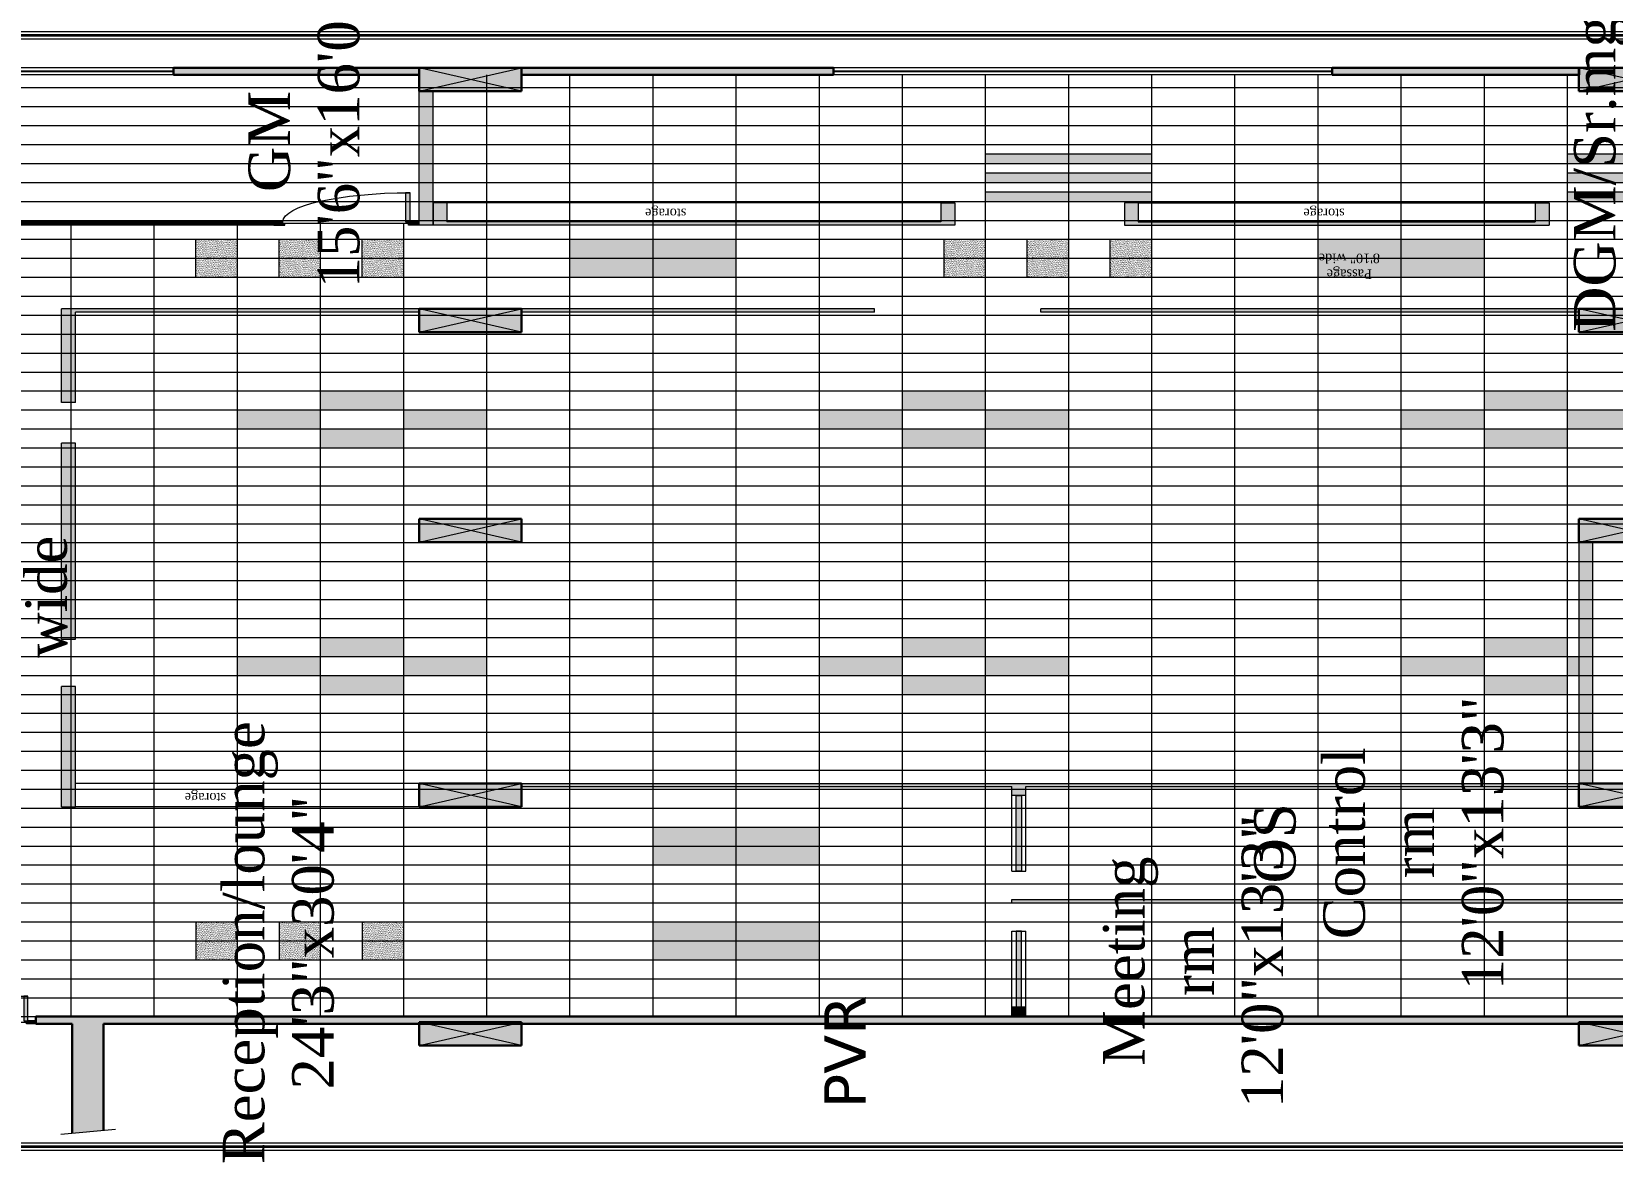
# Model space of a CAD drawing. Header units: inches. Extents: x 327481 to 195042051, y -335014 to 44773228.
# Drawn here: x 194236963 to 194508006, y 44579432 to 44773228 of the extents above; entities that cross this region are included whole.
import ezdxf

# ---------------------------------------------------------------- set-up
doc = ezdxf.new("R2010")
doc.units = ezdxf.units.IN
doc.header["$MEASUREMENT"] = 0
doc.layers.add('center', color=146, linetype='Continuous')
for name, color, linetype, lineweight in [('column 1', 146, 'Continuous', 30), ('DOOR', 47, 'Continuous', 9), ('floor patern', 44, 'Continuous', 0), ('FUR', 34, 'Continuous', 13), ('furniture', 251, 'Continuous', 13), ('GLASS', 140, 'Continuous', 5), ('TEXT', 7, 'Continuous', 0), ('WALL', 12, 'Continuous', 30)]:
    doc.layers.add(name, color=color, linetype=linetype, lineweight=lineweight)
doc.styles.get("Standard").update_dxf_attribs({"font": 'times.ttf', "height": 12})

# ---------------------------------------------------------------- blocks, each defined once
blk = doc.blocks.new('RTU')
at = {"layer": 'DOOR'}
for points in [[(2799511, -182811), (2799511, -182874), (2799551, -182874), (2799551, -182886), (2799611, -182886), (2799611, -182811)], [(2798637, -183716, 0.009156), (2798637, -183748), (2799511, -183748), (2799511, -183716)], [(2799611, -183811), (2799611, -183736), (2799551, -183736), (2799551, -183748), (2799511, -183748), (2799511, -183811)]]:
    blk.add_hatch(color=256, dxfattribs=at).paths.add_polyline_path(points)
at = {"layer": 'DOOR', "ltscale": 300}
for p, q in [((2799511, -182811), (2799511, -182874)), ((2799611, -182811), (2799511, -182811)), ((2799551, -182874), (2799511, -182874)), ((2799551, -182874), (2799551, -182886)), ((2799611, -182886), (2799551, -182886)), ((2799551, -182886), (2799551, -183736)), ((2799611, -182811), (2799611, -182886)), ((2798637, -183748), (2798637, -183716)), ((2798637, -183716), (2799511, -183716)), ((2799511, -183748), (2798637, -183748)), ((2799511, -183716), (2799511, -183748)), ((2799511, -183811), (2799511, -183748)), ((2799551, -183748), (2799511, -183748)), ((2799611, -183736), (2799551, -183736)), ((2799551, -183748), (2799551, -183736)), ((2799611, -183811), (2799611, -183736)), ((2799611, -183811), (2799511, -183811))]:
    blk.add_line(p, q, dxfattribs=at)
blk.add_arc((2799511, -183748), 874, 90, 180, dxfattribs=at)
blk = doc.blocks.new('COLUMN1')
at = {"layer": 'column 1'}
h = blk.add_hatch(color=256, dxfattribs=at)
h.paths.add_polyline_path([(1, 1), (0, 1), (0.5, 0.5)])
h.paths.add_polyline_path([(1, 1), (0.5, 0.5), (1, 0)])
h.paths.add_polyline_path([(0.5, 0.5), (0, 0), (1, 0)])
h.paths.add_polyline_path([(0.5, 0.5), (0, 1), (0, 0)])
at = {"layer": 'column 1', "lineweight": 0, "ltscale": 0.3}
for p, q in [((0, 1), (1, 0)), ((0, 0), (1, 1))]:
    blk.add_line(p, q, dxfattribs=at)
at = {"layer": 'column 1', "ltscale": 0.3}
for p, q in [((1, 1), (0, 1)), ((0, 1), (0, 0)), ((1, 0), (1, 1)), ((0, 0), (1, 0))]:
    blk.add_line(p, q, dxfattribs=at)
blk = doc.blocks.new('A$C529C24E1')
at = {"layer": 'floor patern'}
h = blk.add_hatch(dxfattribs=at)
h.set_pattern_fill('AR-SAND', color=256, angle=-90, style=0)
h.set_pattern_definition([(52.5, (79.0384, -589.394), (1.926824, -0.062993), [0, -1.52, 0, -1.7, 0, -1.625]), (82.5, (79.0384, -589.394), (2.82215, 1.76978), [0, -0.82, 0, -1.37, 0, -0.525]), (122.5, (79.0384, -590.624), (0.00566, 3.11414), [0, -0.5, 0, -1.8, 0, -2.35]), (132.5, (79.0384, -590.624), (0.87768, 3.00613), [0, -0.25, 0, -1.18, 0, -1.35])])
h.paths.add_polyline_path([(103.04, -577.39), (103.04, -589.39), (79.04, -589.39), (79.04, -577.39)])
h.paths.add_polyline_path([(127.04, -577.39), (127.04, -589.39), (103.04, -589.39), (103.04, -577.39)])
h = blk.add_hatch(dxfattribs=at)
h.set_pattern_fill('AR-SAND', color=256, angle=90, style=0)
h.set_pattern_definition([(127.5, (991.0384, -589.394), (-1.926824, -0.062993), [0, -1.52, 0, -1.7, 0, -1.625]), (97.5, (991.0384, -589.394), (-2.82215, 1.76978), [0, -0.82, 0, -1.37, 0, -0.525]), (57.5, (991.0384, -590.624), (-0.00566, 3.11414), [0, -0.5, 0, -1.8, 0, -2.35]), (47.5, (991.0384, -590.624), (-0.87768, 3.00613), [0, -0.25, 0, -1.18, 0, -1.35])])
h.paths.add_polyline_path([(967.04, -577.39), (967.04, -589.39), (991.04, -589.39), (991.04, -577.39)])
h.paths.add_polyline_path([(943.04, -577.39), (943.04, -589.39), (967.04, -589.39), (967.04, -577.39)])
h = blk.add_hatch(dxfattribs=at)
h.set_pattern_fill('AR-SAND', color=256, style=0)
h.set_pattern_definition([(37.5, (415.0384, -661.394), (-0.062993, 1.926824), [0, -1.52, 0, -1.7, 0, -1.625]), (7.5, (415.0384, -661.394), (1.769777, 2.822146), [0, -0.82, 0, -1.37, 0, -0.525]), (327.5, (413.8084, -661.394), (3.114142, 0.00566), [0, -0.5, 0, -1.8, 0, -2.35]), (317.5, (413.8084, -661.394), (3.00613, 0.877676), [0, -0.25, 0, -1.18, 0, -1.35])])
h.paths.add_polyline_path([(487.04, -613.39), (463.04, -613.39), (463.04, -637.39), (487.04, -637.39)])
h.paths.add_polyline_path([(439.04, -613.39), (415.04, -613.39), (415.04, -637.39), (439.04, -637.39)])
h.paths.add_polyline_path([(463.04, -589.39), (439.04, -589.39), (439.04, -613.39), (463.04, -613.39)])
h.paths.add_polyline_path([(463.04, -637.39), (439.04, -637.39), (439.04, -661.39), (463.04, -661.39)])
h = blk.add_hatch(dxfattribs=at)
h.set_pattern_fill('AR-SAND', color=256, style=0)
h.set_pattern_definition([(37.5, (727.0384, -661.394), (-0.062993, 1.926824), [0, -1.52, 0, -1.7, 0, -1.625]), (7.5, (727.0384, -661.394), (1.769777, 2.822146), [0, -0.82, 0, -1.37, 0, -0.525]), (327.5, (725.8084, -661.394), (3.114142, 0.00566), [0, -0.5, 0, -1.8, 0, -2.35]), (317.5, (725.8084, -661.394), (3.00613, 0.877676), [0, -0.25, 0, -1.18, 0, -1.35])])
h.paths.add_polyline_path([(799.04, -613.39), (775.04, -613.39), (775.04, -637.39), (799.04, -637.39)])
h.paths.add_polyline_path([(751.04, -613.39), (727.04, -613.39), (727.04, -637.39), (751.04, -637.39)])
h.paths.add_polyline_path([(775.04, -589.39), (751.04, -589.39), (751.04, -613.39), (775.04, -613.39)])
h.paths.add_polyline_path([(775.04, -637.39), (751.04, -637.39), (751.04, -661.39), (775.04, -661.39)])
h = blk.add_hatch(dxfattribs=at)
h.set_pattern_fill('AR-SAND', color=256, angle=-90, style=0)
h.set_pattern_definition([(52.5, (79.0384, -613.394), (1.926824, -0.062993), [0, -1.52, 0, -1.7, 0, -1.625]), (82.5, (79.0384, -613.394), (2.82215, 1.76978), [0, -0.82, 0, -1.37, 0, -0.525]), (122.5, (79.0384, -614.624), (0.00566, 3.11414), [0, -0.5, 0, -1.8, 0, -2.35]), (132.5, (79.0384, -614.624), (0.87768, 3.00613), [0, -0.25, 0, -1.18, 0, -1.35])])
h.paths.add_polyline_path([(103.04, -601.39), (103.04, -613.39), (79.04, -613.39), (79.04, -601.39)])
h.paths.add_polyline_path([(127.04, -601.39), (127.04, -613.39), (103.04, -613.39), (103.04, -601.39)])
h = blk.add_hatch(dxfattribs=at)
h.set_pattern_fill('AR-SAND', color=256, angle=90, style=0)
h.set_pattern_definition([(127.5, (991.0384, -613.394), (-1.926824, -0.062993), [0, -1.52, 0, -1.7, 0, -1.625]), (97.5, (991.0384, -613.394), (-2.82215, 1.76978), [0, -0.82, 0, -1.37, 0, -0.525]), (57.5, (991.0384, -614.624), (-0.00566, 3.11414), [0, -0.5, 0, -1.8, 0, -2.35]), (47.5, (991.0384, -614.624), (-0.87768, 3.00613), [0, -0.25, 0, -1.18, 0, -1.35])])
h.paths.add_polyline_path([(967.04, -601.39), (967.04, -613.39), (991.04, -613.39), (991.04, -601.39)])
h.paths.add_polyline_path([(943.04, -601.39), (943.04, -613.39), (967.04, -613.39), (967.04, -601.39)])
h = blk.add_hatch(dxfattribs=at)
h.set_pattern_fill('AR-SAND', color=256, angle=-90, style=0)
h.set_pattern_definition([(52.5, (79.0384, -637.394), (1.926824, -0.062993), [0, -1.52, 0, -1.7, 0, -1.625]), (82.5, (79.0384, -637.394), (2.82215, 1.76978), [0, -0.82, 0, -1.37, 0, -0.525]), (122.5, (79.0384, -638.624), (0.00566, 3.11414), [0, -0.5, 0, -1.8, 0, -2.35]), (132.5, (79.0384, -638.624), (0.87768, 3.00613), [0, -0.25, 0, -1.18, 0, -1.35])])
h.paths.add_polyline_path([(103.04, -625.39), (103.04, -637.39), (79.04, -637.39), (79.04, -625.39)])
h.paths.add_polyline_path([(127.04, -625.39), (127.04, -637.39), (103.04, -637.39), (103.04, -625.39)])
h = blk.add_hatch(dxfattribs=at)
h.set_pattern_fill('AR-SAND', color=256, angle=90, style=0)
h.set_pattern_definition([(127.5, (991.0384, -637.394), (-1.926824, -0.062993), [0, -1.52, 0, -1.7, 0, -1.625]), (97.5, (991.0384, -637.394), (-2.82215, 1.76978), [0, -0.82, 0, -1.37, 0, -0.525]), (57.5, (991.0384, -638.624), (-0.00566, 3.11414), [0, -0.5, 0, -1.8, 0, -2.35]), (47.5, (991.0384, -638.624), (-0.87768, 3.00613), [0, -0.25, 0, -1.18, 0, -1.35])])
h.paths.add_polyline_path([(967.04, -625.39), (967.04, -637.39), (991.04, -637.39), (991.04, -625.39)])
h.paths.add_polyline_path([(943.04, -625.39), (943.04, -637.39), (967.04, -637.39), (967.04, -625.39)])
h = blk.add_hatch(dxfattribs=at)
h.set_pattern_fill('AR-SAND', color=256, style=0)
h.set_pattern_definition([(37.5, (943.0384, -733.394), (-0.062993, 1.926824), [0, -1.52, 0, -1.7, 0, -1.625]), (7.5, (943.0384, -733.394), (1.76978, 2.82215), [0, -0.82, 0, -1.37, 0, -0.525]), (327.5, (941.8084, -733.394), (3.11414, 0.00566), [0, -0.5, 0, -1.8, 0, -2.35]), (317.5, (941.8084, -733.394), (3.00613, 0.87768), [0, -0.25, 0, -1.18, 0, -1.35])])
h.paths.add_polyline_path([(991.04, -685.39), (967.04, -685.39), (967.04, -709.39), (991.04, -709.39)])
h.paths.add_polyline_path([(967.04, -685.39), (943.04, -685.39), (943.04, -709.39), (967.04, -709.39)])
h.paths.add_polyline_path([(967.04, -709.39), (943.04, -709.39), (943.04, -733.39), (967.04, -733.39)])
h.paths.add_polyline_path([(991.04, -709.39), (967.04, -709.39), (967.04, -733.39), (991.04, -733.39)])
h = blk.add_hatch(dxfattribs=at)
h.set_pattern_fill('AR-SAND', color=256, style=0)
h.set_pattern_definition([(37.5, (79.0384, -757.394), (-0.062993, 1.926824), [0, -1.52, 0, -1.7, 0, -1.625]), (7.5, (79.0384, -757.394), (1.76978, 2.82215), [0, -0.82, 0, -1.37, 0, -0.525]), (327.5, (77.8084, -757.394), (3.11414, 0.00566), [0, -0.5, 0, -1.8, 0, -2.35]), (317.5, (77.8084, -757.394), (3.00613, 0.87768), [0, -0.25, 0, -1.18, 0, -1.35])])
h.paths.add_polyline_path([(127.04, -709.39), (103.04, -709.39), (103.04, -733.39), (127.04, -733.39)])
h.paths.add_polyline_path([(103.04, -709.39), (79.04, -709.39), (79.04, -733.39), (103.04, -733.39)])
h.paths.add_polyline_path([(103.04, -733.39), (79.04, -733.39), (79.04, -757.39), (103.04, -757.39)])
h.paths.add_polyline_path([(127.04, -733.39), (103.04, -733.39), (103.04, -757.39), (127.04, -757.39)])
h = blk.add_hatch(dxfattribs=at)
h.set_pattern_fill('AR-SAND', color=256, style=0)
h.set_pattern_definition([(37.5, (199.0384, -757.394), (-0.062993, 1.926824), [0, -1.52, 0, -1.7, 0, -1.625]), (7.5, (199.0384, -757.394), (1.76978, 2.82215), [0, -0.82, 0, -1.37, 0, -0.525]), (327.5, (197.8084, -757.394), (3.11414, 0.00566), [0, -0.5, 0, -1.8, 0, -2.35]), (317.5, (197.8084, -757.394), (3.00613, 0.87768), [0, -0.25, 0, -1.18, 0, -1.35])])
h.paths.add_polyline_path([(247.04, -709.39), (223.04, -709.39), (223.04, -733.39), (247.04, -733.39)])
h.paths.add_polyline_path([(223.04, -709.39), (199.04, -709.39), (199.04, -733.39), (223.04, -733.39)])
h.paths.add_polyline_path([(223.04, -733.39), (199.04, -733.39), (199.04, -757.39), (223.04, -757.39)])
h.paths.add_polyline_path([(247.04, -733.39), (223.04, -733.39), (223.04, -757.39), (247.04, -757.39)])
h = blk.add_hatch(dxfattribs=at)
h.set_pattern_fill('AR-SAND', color=256, style=0)
h.set_pattern_definition([(37.5, (415.0384, -829.394), (-0.062993, 1.926824), [0, -1.52, 0, -1.7, 0, -1.625]), (7.5, (415.0384, -829.394), (1.769777, 2.822146), [0, -0.82, 0, -1.37, 0, -0.525]), (327.5, (413.8084, -829.394), (3.114142, 0.00566), [0, -0.5, 0, -1.8, 0, -2.35]), (317.5, (413.8084, -829.394), (3.00613, 0.877676), [0, -0.25, 0, -1.18, 0, -1.35])])
h.paths.add_polyline_path([(487.04, -781.39), (463.04, -781.39), (463.04, -805.39), (487.04, -805.39)])
h.paths.add_polyline_path([(439.04, -781.39), (415.04, -781.39), (415.04, -805.39), (439.04, -805.39)])
h.paths.add_polyline_path([(463.04, -757.39), (439.04, -757.39), (439.04, -781.39), (463.04, -781.39)])
h.paths.add_polyline_path([(463.04, -805.39), (439.04, -805.39), (439.04, -829.39), (463.04, -829.39)])
h = blk.add_hatch(dxfattribs=at)
h.set_pattern_fill('AR-SAND', color=256, style=0)
h.set_pattern_definition([(37.5, (727.0384, -829.394), (-0.062993, 1.926824), [0, -1.52, 0, -1.7, 0, -1.625]), (7.5, (727.0384, -829.394), (1.769777, 2.822146), [0, -0.82, 0, -1.37, 0, -0.525]), (327.5, (725.8084, -829.394), (3.114142, 0.00566), [0, -0.5, 0, -1.8, 0, -2.35]), (317.5, (725.8084, -829.394), (3.00613, 0.877676), [0, -0.25, 0, -1.18, 0, -1.35])])
h.paths.add_polyline_path([(799.04, -781.39), (775.04, -781.39), (775.04, -805.39), (799.04, -805.39)])
h.paths.add_polyline_path([(751.04, -781.39), (727.04, -781.39), (727.04, -805.39), (751.04, -805.39)])
h.paths.add_polyline_path([(775.04, -757.39), (751.04, -757.39), (751.04, -781.39), (775.04, -781.39)])
h.paths.add_polyline_path([(775.04, -805.39), (751.04, -805.39), (751.04, -829.39), (775.04, -829.39)])
h = blk.add_hatch(dxfattribs=at)
h.set_pattern_fill('AR-SAND', color=256, angle=90, style=0)
h.set_pattern_definition([(127.5, (991.0384, -805.394), (-1.926824, -0.062993), [0, -1.52, 0, -1.7, 0, -1.625]), (97.5, (991.0384, -805.394), (-2.82215, 1.76978), [0, -0.82, 0, -1.37, 0, -0.525]), (57.5, (991.0384, -806.624), (-0.00566, 3.11414), [0, -0.5, 0, -1.8, 0, -2.35]), (47.5, (991.0384, -806.624), (-0.87768, 3.00613), [0, -0.25, 0, -1.18, 0, -1.35])])
h.paths.add_polyline_path([(967.04, -793.39), (967.04, -805.39), (991.04, -805.39), (991.04, -793.39)])
h.paths.add_polyline_path([(943.04, -793.39), (943.04, -805.39), (967.04, -805.39), (967.04, -793.39)])
h = blk.add_hatch(dxfattribs=at)
h.set_pattern_fill('AR-SAND', color=256, style=0)
h.set_pattern_definition([(37.5, (1039.0384, -853.394), (-0.062993, 1.926824), [0, -1.52, 0, -1.7, 0, -1.625]), (7.5, (1039.0384, -853.394), (1.76978, 2.82215), [0, -0.82, 0, -1.37, 0, -0.525]), (327.5, (1037.8084, -853.394), (3.11414, 0.00566), [0, -0.5, 0, -1.8, 0, -2.35]), (317.5, (1037.8084, -853.394), (3.00613, 0.87768), [0, -0.25, 0, -1.18, 0, -1.35])])
h.paths.add_polyline_path([(1051.04, -829.39), (1039.04, -829.39), (1039.04, -853.39), (1051.04, -853.39)])
h.paths.add_polyline_path([(1051.04, -805.39), (1039.04, -805.39), (1039.04, -829.39), (1051.04, -829.39)])
h = blk.add_hatch(dxfattribs=at)
h.set_pattern_fill('AR-SAND', color=256, style=0)
h.set_pattern_definition([(37.5, (1063.0384, -853.394), (-0.062993, 1.926824), [0, -1.52, 0, -1.7, 0, -1.625]), (7.5, (1063.0384, -853.394), (1.76978, 2.82215), [0, -0.82, 0, -1.37, 0, -0.525]), (327.5, (1061.8084, -853.394), (3.11414, 0.00566), [0, -0.5, 0, -1.8, 0, -2.35]), (317.5, (1061.8084, -853.394), (3.00613, 0.87768), [0, -0.25, 0, -1.18, 0, -1.35])])
h.paths.add_polyline_path([(1075.04, -829.39), (1063.04, -829.39), (1063.04, -853.39), (1075.04, -853.39)])
h.paths.add_polyline_path([(1075.04, -805.39), (1063.04, -805.39), (1063.04, -829.39), (1075.04, -829.39)])
h = blk.add_hatch(dxfattribs=at)
h.set_pattern_fill('AR-SAND', color=256, style=0)
h.set_pattern_definition([(37.5, (1087.0384, -853.394), (-0.062993, 1.926824), [0, -1.52, 0, -1.7, 0, -1.625]), (7.5, (1087.0384, -853.394), (1.76978, 2.82215), [0, -0.82, 0, -1.37, 0, -0.525]), (327.5, (1085.8084, -853.394), (3.11414, 0.00566), [0, -0.5, 0, -1.8, 0, -2.35]), (317.5, (1085.8084, -853.394), (3.00613, 0.87768), [0, -0.25, 0, -1.18, 0, -1.35])])
h.paths.add_polyline_path([(1099.04, -829.39), (1087.04, -829.39), (1087.04, -853.39), (1099.04, -853.39)])
h.paths.add_polyline_path([(1099.04, -805.39), (1087.04, -805.39), (1087.04, -829.39), (1099.04, -829.39)])
h = blk.add_hatch(dxfattribs=at)
h.set_pattern_fill('AR-SAND', color=256, angle=90, style=0)
h.set_pattern_definition([(127.5, (991.0384, -829.394), (-1.926824, -0.062993), [0, -1.52, 0, -1.7, 0, -1.625]), (97.5, (991.0384, -829.394), (-2.82215, 1.76978), [0, -0.82, 0, -1.37, 0, -0.525]), (57.5, (991.0384, -830.624), (-0.00566, 3.11414), [0, -0.5, 0, -1.8, 0, -2.35]), (47.5, (991.0384, -830.624), (-0.87768, 3.00613), [0, -0.25, 0, -1.18, 0, -1.35])])
h.paths.add_polyline_path([(967.04, -817.39), (967.04, -829.39), (991.04, -829.39), (991.04, -817.39)])
h.paths.add_polyline_path([(943.04, -817.39), (943.04, -829.39), (967.04, -829.39), (967.04, -817.39)])
h = blk.add_hatch(dxfattribs=at)
h.set_pattern_fill('AR-SAND', color=256, angle=90, style=0)
h.set_pattern_definition([(127.5, (991.0384, -853.394), (-1.926824, -0.062993), [0, -1.52, 0, -1.7, 0, -1.625]), (97.5, (991.0384, -853.394), (-2.82215, 1.76978), [0, -0.82, 0, -1.37, 0, -0.525]), (57.5, (991.0384, -854.624), (-0.00566, 3.11414), [0, -0.5, 0, -1.8, 0, -2.35]), (47.5, (991.0384, -854.624), (-0.87768, 3.00613), [0, -0.25, 0, -1.18, 0, -1.35])])
h.paths.add_polyline_path([(967.04, -841.39), (967.04, -853.39), (991.04, -853.39), (991.04, -841.39)])
h.paths.add_polyline_path([(943.04, -841.39), (943.04, -853.39), (967.04, -853.39), (967.04, -841.39)])
h = blk.add_hatch(dxfattribs=at)
h.set_pattern_fill('AR-SAND', color=256, style=0)
h.set_pattern_definition([(37.5, (943.0384, -949.394), (-0.062993, 1.926824), [0, -1.52, 0, -1.7, 0, -1.625]), (7.5, (943.0384, -949.394), (1.76978, 2.82215), [0, -0.82, 0, -1.37, 0, -0.525]), (327.5, (941.8084, -949.394), (3.11414, 0.00566), [0, -0.5, 0, -1.8, 0, -2.35]), (317.5, (941.8084, -949.394), (3.00613, 0.87768), [0, -0.25, 0, -1.18, 0, -1.35])])
h.paths.add_polyline_path([(991.04, -901.39), (967.04, -901.39), (967.04, -925.39), (991.04, -925.39)])
h.paths.add_polyline_path([(967.04, -901.39), (943.04, -901.39), (943.04, -925.39), (967.04, -925.39)])
h.paths.add_polyline_path([(967.04, -925.39), (943.04, -925.39), (943.04, -949.39), (967.04, -949.39)])
h.paths.add_polyline_path([(991.04, -925.39), (967.04, -925.39), (967.04, -949.39), (991.04, -949.39)])
h = blk.add_hatch(dxfattribs=at)
h.set_pattern_fill('AR-SAND', color=256, style=0)
h.set_pattern_definition([(37.5, (415.0384, -997.394), (-0.062993, 1.926824), [0, -1.52, 0, -1.7, 0, -1.625]), (7.5, (415.0384, -997.394), (1.769777, 2.822146), [0, -0.82, 0, -1.37, 0, -0.525]), (327.5, (413.8084, -997.394), (3.114142, 0.00566), [0, -0.5, 0, -1.8, 0, -2.35]), (317.5, (413.8084, -997.394), (3.00613, 0.877676), [0, -0.25, 0, -1.18, 0, -1.35])])
h.paths.add_polyline_path([(487.04, -949.39), (463.04, -949.39), (463.04, -973.39), (487.04, -973.39)])
h.paths.add_polyline_path([(439.04, -949.39), (415.04, -949.39), (415.04, -973.39), (439.04, -973.39)])
h.paths.add_polyline_path([(463.04, -925.39), (439.04, -925.39), (439.04, -949.39), (463.04, -949.39)])
h.paths.add_polyline_path([(439.04, -976.71), (463.04, -976.71), (463.04, -973.39), (439.04, -973.39)])
h = blk.add_hatch(dxfattribs=at)
h.set_pattern_fill('AR-SAND', color=256, style=0)
h.set_pattern_definition([(37.5, (727.0384, -997.394), (-0.062993, 1.926824), [0, -1.52, 0, -1.7, 0, -1.625]), (7.5, (727.0384, -997.394), (1.769777, 2.822146), [0, -0.82, 0, -1.37, 0, -0.525]), (327.5, (725.8084, -997.394), (3.114142, 0.00566), [0, -0.5, 0, -1.8, 0, -2.35]), (317.5, (725.8084, -997.394), (3.00613, 0.877676), [0, -0.25, 0, -1.18, 0, -1.35])])
h.paths.add_polyline_path([(799.04, -949.39), (775.04, -949.39), (775.04, -973.39), (799.04, -973.39)])
h.paths.add_polyline_path([(751.04, -949.39), (727.04, -949.39), (727.04, -973.39), (751.04, -973.39)])
h.paths.add_polyline_path([(775.04, -925.39), (751.04, -925.39), (751.04, -949.39), (775.04, -949.39)])
h.paths.add_polyline_path([(775.04, -973.39), (751.04, -973.39), (751.04, -997.39), (775.04, -997.39)])
h = blk.add_hatch(dxfattribs=at)
h.set_pattern_fill('AR-SAND', color=256, style=0)
h.set_pattern_definition([(37.5, (1039.0384, -1021.394), (-0.062993, 1.926824), [0, -1.52, 0, -1.7, 0, -1.625]), (7.5, (1039.0384, -1021.394), (1.76978, 2.82215), [0, -0.82, 0, -1.37, 0, -0.525]), (327.5, (1037.8084, -1021.394), (3.11414, 0.00566), [0, -0.5, 0, -1.8, 0, -2.35]), (317.5, (1037.8084, -1021.394), (3.00613, 0.87768), [0, -0.25, 0, -1.18, 0, -1.35])])
h.paths.add_polyline_path([(1051.04, -997.39), (1039.04, -997.39), (1039.04, -1021.39), (1051.04, -1021.39)])
h.paths.add_polyline_path([(1051.04, -973.39), (1039.04, -973.39), (1039.04, -997.39), (1051.04, -997.39)])
h = blk.add_hatch(dxfattribs=at)
h.set_pattern_fill('AR-SAND', color=256, style=0)
h.set_pattern_definition([(37.5, (1063.0384, -1021.394), (-0.062993, 1.926824), [0, -1.52, 0, -1.7, 0, -1.625]), (7.5, (1063.0384, -1021.394), (1.76978, 2.82215), [0, -0.82, 0, -1.37, 0, -0.525]), (327.5, (1061.8084, -1021.394), (3.11414, 0.00566), [0, -0.5, 0, -1.8, 0, -2.35]), (317.5, (1061.8084, -1021.394), (3.00613, 0.87768), [0, -0.25, 0, -1.18, 0, -1.35])])
h.paths.add_polyline_path([(1075.04, -997.39), (1063.04, -997.39), (1063.04, -1021.39), (1075.04, -1021.39)])
h.paths.add_polyline_path([(1075.04, -973.39), (1063.04, -973.39), (1063.04, -997.39), (1075.04, -997.39)])
h = blk.add_hatch(dxfattribs=at)
h.set_pattern_fill('AR-SAND', color=256, style=0)
h.set_pattern_definition([(37.5, (1087.0384, -1021.394), (-0.062993, 1.926824), [0, -1.52, 0, -1.7, 0, -1.625]), (7.5, (1087.0384, -1021.394), (1.76978, 2.82215), [0, -0.82, 0, -1.37, 0, -0.525]), (327.5, (1085.8084, -1021.394), (3.11414, 0.00566), [0, -0.5, 0, -1.8, 0, -2.35]), (317.5, (1085.8084, -1021.394), (3.00613, 0.87768), [0, -0.25, 0, -1.18, 0, -1.35])])
h.paths.add_polyline_path([(1099.04, -997.39), (1087.04, -997.39), (1087.04, -1021.39), (1099.04, -1021.39)])
h.paths.add_polyline_path([(1099.04, -973.39), (1087.04, -973.39), (1087.04, -997.39), (1099.04, -997.39)])
for p, q in [((7.04, -447.89), (7.04, -538.63)), ((31.04, -447.89), (31.04, -1588.07)), ((55.04, -447.89), (55.04, -1588.07)), ((79.04, -447.89), (79.04, -1588.07)), ((103.04, -447.89), (103.04, -1588.07)), ((127.04, -447.89), (127.04, -1588.07)), ((151.04, -447.89), (151.04, -1588.07)), ((175.04, -447.89), (175.04, -1588.07)), ((199.04, -447.89), (199.04, -1588.07)), ((223.04, -447.89), (223.04, -1588.07)), ((247.04, -447.89), (247.04, -1588.07)), ((271.04, -447.89), (271.04, -1588.07)), ((295.04, -447.89), (295.04, -1588.07)), ((319.04, -447.89), (319.04, -1588.07)), ((343.04, -447.89), (343.04, -1588.07)), ((367.04, -447.89), (367.04, -1588.07)), ((391.04, -447.89), (391.04, -1588.07)), ((415.04, -447.89), (415.04, -1588.07)), ((439.04, -447.89), (439.04, -1588.07)), ((463.04, -447.89), (463.04, -1588.07)), ((487.04, -447.89), (487.04, -1588.07)), ((511.04, -447.89), (511.04, -1588.07)), ((535.04, -447.89), (535.04, -1588.07)), ((559.04, -447.89), (559.04, -1588.07)), ((583.04, -447.89), (583.04, -1588.07)), ((607.04, -447.89), (607.04, -1588.07)), ((631.04, -447.89), (631.04, -1588.07)), ((655.04, -447.89), (655.04, -1588.07)), ((679.04, -447.89), (679.04, -1588.07)), ((703.04, -447.89), (703.04, -1588.07)), ((727.04, -447.89), (727.04, -1588.07)), ((751.04, -447.89), (751.04, -1588.07)), ((775.04, -447.89), (775.04, -1588.07)), ((799.04, -447.89), (799.04, -1588.07)), ((823.04, -447.89), (823.04, -1588.07)), ((847.04, -447.89), (847.04, -1588.07)), ((871.04, -447.89), (871.04, -1588.07)), ((895.04, -447.89), (895.04, -1588.07)), ((919.04, -447.89), (919.04, -1588.07)), ((943.04, -447.89), (943.04, -1588.07)), ((967.04, -447.89), (967.04, -1588.07)), ((991.04, -447.89), (991.04, -1588.07)), ((1015.04, -447.89), (1015.04, -1588.07)), ((1039.04, -447.89), (1039.04, -1588.07)), ((1063.04, -447.89), (1063.04, -1588.07)), ((1087.04, -447.89), (1087.04, -1588.07)), ((1111.04, -447.89), (1111.04, -1588.07)), ((1135.04, -447.89), (1135.04, -1588.07)), ((1159.04, -447.89), (1159.04, -1588.07)), ((1183.04, -447.89), (1183.04, -1588.07)), ((7.04, -541.39), (1009.11, -541.39)), ((7.04, -565.39), (1009.11, -565.39)), ((127.04, -577.39), (79.04, -577.39)), ((943.04, -577.39), (991.04, -577.39)), ((7.04, -589.39), (1009.11, -589.39)), ((127.04, -601.39), (79.04, -601.39)), ((943.04, -601.39), (991.04, -601.39)), ((7.04, -613.39), (1011.63, -613.39)), ((127.04, -625.39), (79.04, -625.39)), ((943.04, -625.39), (991.04, -625.39)), ((7.04, -637.39), (1011.63, -637.39)), ((7.04, -661.39), (1199.11, -661.39)), ((7.04, -685.39), (1199.11, -685.39)), ((7.04, -709.39), (1199.11, -709.39)), ((7.04, -733.39), (1199.11, -733.39)), ((7.04, -757.39), (1199.11, -757.39)), ((7.04, -781.39), (1199.11, -781.39)), ((943.04, -793.39), (991.04, -793.39)), ((7.04, -805.39), (1199.11, -805.39)), ((1051.04, -805.39), (1051.04, -853.39)), ((1075.04, -805.39), (1075.04, -853.39)), ((1099.04, -805.39), (1099.04, -853.39)), ((943.04, -817.39), (991.04, -817.39)), ((7.04, -829.39), (1199.11, -829.39)), ((943.04, -841.39), (991.04, -841.39)), ((7.04, -853.39), (1199.11, -853.39)), ((7.04, -877.39), (1199.11, -877.39)), ((7.04, -901.39), (1199.11, -901.39)), ((7.04, -925.39), (1199.11, -925.39)), ((7.04, -949.39), (1199.11, -949.39)), ((7.04, -973.39), (1199.11, -973.39)), ((1051.04, -973.39), (1051.04, -1021.39)), ((1075.04, -973.39), (1075.04, -1021.39)), ((1099.04, -973.39), (1099.04, -1021.39))]:
    blk.add_line(p, q, dxfattribs=at)
blk = doc.blocks.new('for presentation-29.06.11')
at = {"layer": 'FUR'}
for color, points in [(252, [(332331.23, -326510.25), (332179.05, -326510.25), (332179.05, -326514.25), (332331.23, -326514.25)]), (252, [(332639.37, -326510.25), (332391.24, -326510.25), (332391.24, -326514.25), (332639.37, -326514.25)]), (252, [(332809.31, -326510.25), (332690.87, -326510.25), (332690.87, -326514.25), (332805.31, -326514.25), (332805.31, -326613.51), (332809.31, -326613.51)]), (256, [(333085.01, -326613.51), (332919.66, -326613.51), (332919.66, -326613.51), (332915.46, -326613.51), (332915.46, -326617.51), (333085.01, -326617.51)]), (252, [(332919.46, -326621.51), (332943.46, -326621.51), (332943.46, -326617.51), (332915.46, -326617.51), (332915.46, -326768.08), (332943.46, -326768.08), (332943.46, -326764.08), (332919.45, -326764.08)]), (256, [(332208.6, -326643.05), (332204.6, -326643.05), (332204.59, -326784.6), (332193.49, -326784.6), (332193.49, -326788.6), (332204.59, -326788.6), (332204.59, -326948.33), (332208.6, -326948.33)]), (252, [(332809.31, -326643.05), (332805.31, -326643.05), (332805.31, -326744.96), (332805.31, -326744.96), (332809.31, -326744.96)]), (256, [(332179.05, -326973.87), (332061.49, -326973.87), (332061.49, -326784.6), (332057.49, -326784.6), (332057.49, -326788.2), (332057.49, -326973.87), (331913.38, -326973.87), (331913.38, -326977.87), (332179.05, -326977.87)]), (256, [(331925.49, -326784.6), (331913.38, -326784.6), (331913.38, -326788.6), (331925.49, -326788.6)]), (252, [(332809.31, -326792.96), (332805.31, -326792.96), (332805.31, -326948.33), (332809.31, -326948.33)]), (252, [(332943.46, -326817.08), (332915.46, -326817.08), (332915.46, -326939.72), (332943.46, -326939.72), (332943.46, -326935.72), (332919.46, -326935.72), (332919.45, -326821.08), (332943.46, -326821.08)]), (256, [(332513.88, -326948.33), (332208.6, -326948.33), (332208.6, -326952.33), (332513.88, -326952.33)])]:
    blk.add_hatch(color=color, dxfattribs=at).paths.add_polyline_path(points)
at = {"layer": 'GLASS'}
for points in [[(333109.24, -326542.51), (333110.74, -326542.51), (333110.74, -326419.51), (333109.24, -326419.51)], [(332916.91, -326571.51), (332918.41, -326571.51), (332918.41, -326423.51), (332916.91, -326423.51)], [(333109.24, -326877.05), (333110.74, -326877.05), (333110.74, -326733.05), (333109.24, -326733.05)], [(331925.49, -326785.85), (331925.49, -326787.35), (332021.49, -326787.35), (332021.49, -326785.85)], [(332097.49, -326785.85), (332097.49, -326787.35), (332193.49, -326787.35), (332193.49, -326785.85)]]:
    blk.add_hatch(color=256, dxfattribs=at).paths.add_polyline_path(points)
at = {"layer": 'WALL', "lineweight": 0}
h = blk.add_hatch(color=36, dxfattribs=at)
h.paths.add_polyline_path([(333105.46, -326010.62), (333114.55, -326010.62), (333114.55, -325971.62), (333105.46, -325971.62)])
h.paths.add_polyline_path([(333114.55, -326154.62), (333105.46, -326154.62), (333105.46, -326226.62), (333114.55, -326226.62)])
h.paths.add_polyline_path([(333114.55, -326542.51), (333105.46, -326542.51), (333105.46, -326613.51), (333114.55, -326613.51)])
h.paths.add_polyline_path([(333105.46, -326419.51), (333114.55, -326419.51), (333114.55, -326370.62), (333105.46, -326370.62)])
h = blk.add_hatch(color=36, dxfattribs=at)
h.paths.add_polyline_path([(332128.05, -327559.69), (332128.05, -327568.75), (332179.05, -327568.75), (332179.05, -327559.69)])
h.paths.add_polyline_path([(331981.05, -327568.75), (331981.05, -327559.69), (331913.38, -327559.69), (331913.38, -327357.91), (332163.52, -327357.91), (332163.52, -327353.91), (331913.38, -327353.91), (331913.38, -327233.92), (332105.38, -327233.92), (332105.38, -327317.91), (332109.38, -327317.91), (332109.38, -327233.92), (332118.69, -327233.92), (332118.69, -327229.92), (331913.38, -327229.92), (331913.38, -326502.8), (331904.4, -326502.8), (331904.4, -326513.25), (331766.05, -326513.25), (331769.51, -326522.31), (331904.4, -326522.31), (331904.4, -326613.51), (331906.34, -326613.51), (331906.34, -326643.05), (331904.4, -326643.05), (331904.4, -326948.33), (331906.34, -326948.33), (331906.34, -326977.87), (331904.4, -326977.87), (331904.4, -327204.37), (331906.34, -327204.37), (331906.34, -327233.92), (331904.4, -327233.92), (331904.4, -327559.69), (331766.05, -327559.69), (331769.51, -327568.75)])
h = blk.add_hatch(color=36, dxfattribs=at)
h.paths.add_polyline_path([(333105.46, -326733.05), (333114.55, -326733.05), (333114.55, -326643.05), (333105.46, -326643.05)])
h.paths.add_polyline_path([(333114.55, -326877.05), (333105.46, -326877.05), (333105.46, -326948.33), (333114.55, -326948.33)])
at = {"color": 2}
for points in [[(331744.15, -327857.19), (331744.15, -325821.96), (333160.26, -325821.96), (333160.26, -327857.19)], [(331753.13, -327848.21), (331753.13, -325830.94), (333151.28, -325830.94), (333151.28, -327848.21)]]:
    blk.add_lwpolyline(points, close=True, dxfattribs=at)
at = {"color": 2, "lineweight": 35}
blk.add_lwpolyline([(331748.64, -327852.7), (331748.64, -325826.45), (333155.77, -325826.45), (333155.77, -327852.7)], close=True, dxfattribs=at)
at = {"layer": 'furniture'}
for p, q in [((332915.46, -326571.51), (332915.46, -326419.51)), ((332919.46, -326571.51), (332919.46, -326419.51)), ((333105.46, -326542.51), (333105.46, -326419.51)), ((333114.52, -326542.51), (333114.52, -326419.51)), ((332179.05, -326510.25), (332331.23, -326510.25)), ((332179.05, -326510.25), (332179.05, -326514.25)), ((332331.23, -326514.25), (332331.23, -326510.25)), ((332391.24, -326510.25), (332639.37, -326510.25)), ((332391.24, -326510.25), (332391.24, -326514.25)), ((332639.37, -326514.25), (332639.37, -326510.25)), ((332690.87, -326510.25), (332809.31, -326510.25)), ((332690.87, -326514.25), (332690.87, -326510.25)), ((332809.31, -326613.51), (332809.31, -326510.25)), ((332179.05, -326514.25), (332331.23, -326514.25)), ((332391.24, -326514.25), (332639.37, -326514.25)), ((332690.87, -326514.25), (332805.31, -326514.25)), ((332805.31, -326613.51), (332805.31, -326514.25)), ((332915.46, -326571.51), (332919.46, -326571.51)), ((332805.31, -326613.51), (332809.31, -326613.51)), ((332915.46, -326617.51), (332915.46, -326613.51)), ((332915.46, -326613.51), (333085.01, -326613.51)), ((333085.01, -326617.51), (333085.01, -326613.51)), ((332915.46, -326617.51), (333085.01, -326617.51)), ((332915.46, -326768.08), (332915.46, -326617.51)), ((332943.46, -326617.51), (332915.46, -326617.51)), ((332943.46, -326621.51), (332943.46, -326617.51)), ((332919.45, -326764.08), (332919.46, -326621.51)), ((332943.46, -326621.51), (332919.46, -326621.51)), ((332943.46, -326764.08), (332943.46, -326621.51)), ((332204.6, -326643.05), (332204.59, -326784.6)), ((332208.6, -326643.05), (332204.6, -326643.05)), ((332208.6, -326643.05), (332208.6, -326948.33)), ((332805.31, -326744.96), (332805.31, -326643.05)), ((332805.31, -326643.05), (332809.31, -326643.05)), ((332809.31, -326744.96), (332809.31, -326643.05)), ((333105.46, -326877.05), (333105.46, -326733.05)), ((333114.52, -326877.05), (333114.52, -326733.05)), ((332805.31, -326744.96), (332809.31, -326744.96)), ((332943.46, -326764.08), (332919.45, -326764.08)), ((332943.46, -326764.08), (332943.46, -326768.08)), ((332943.46, -326768.08), (332915.46, -326768.08)), ((331913.38, -326784.6), (332021.49, -326784.6)), ((331925.49, -326788.59), (331925.49, -326784.6)), ((332021.49, -326784.6), (332021.49, -326788.6)), ((332057.49, -326784.6), (332061.49, -326784.6)), ((332057.49, -326784.6), (332057.49, -326788.6)), ((332057.49, -326784.6), (332057.49, -326973.87)), ((332061.49, -326784.6), (332061.49, -326973.87)), ((332097.49, -326784.6), (332204.59, -326784.6)), ((332097.49, -326784.6), (332097.49, -326788.6)), ((332193.49, -326788.59), (332193.49, -326784.6)), ((331913.38, -326788.6), (332021.49, -326788.6)), ((332097.49, -326788.6), (332204.59, -326788.6)), ((332204.59, -326788.6), (332204.59, -326948.33)), ((332805.31, -326948.33), (332805.31, -326792.96)), ((332805.31, -326792.96), (332809.31, -326792.96)), ((332809.31, -326948.33), (332809.31, -326792.96)), ((332915.46, -326817.08), (332915.46, -326939.72)), ((332943.46, -326817.08), (332915.46, -326817.08)), ((332943.46, -326821.08), (332943.46, -326817.08)), ((332943.46, -326821.08), (332919.45, -326821.08)), ((332919.45, -326821.08), (332919.46, -326935.72)), ((332943.46, -326821.08), (332943.46, -326935.72)), ((332943.46, -326935.72), (332919.46, -326935.72)), ((332943.46, -326935.72), (332943.46, -326939.72)), ((332943.46, -326939.72), (332915.46, -326939.72)), ((332208.6, -326948.33), (332204.59, -326948.33)), ((332208.6, -326948.33), (332208.6, -326952.33)), ((332208.6, -326948.33), (332513.88, -326948.33)), ((332513.88, -326952.33), (332513.88, -326948.33)), ((332208.6, -326952.33), (332513.88, -326952.33))]:
    blk.add_line(p, q, dxfattribs=at)
at = {"layer": 'furniture', "lineweight": 20}
for p, q in [((332179.05, -326613.51), (332179.05, -326514.25)), ((332208.6, -326613.51), (332208.6, -326514.25))]:
    blk.add_line(p, q, dxfattribs=at)
at = {"layer": 'GLASS'}
for points in [[(333109.24, -326542.51), (333109.24, -326419.51)], [(333110.74, -326419.51), (333110.74, -326542.51)], [(333109.24, -326877.05), (333109.24, -326733.05)], [(333110.74, -326733.05), (333110.74, -326877.05)]]:
    blk.add_lwpolyline(points, dxfattribs=at)
for points in [[(332918.41, -326571.51), (332916.91, -326571.51), (332916.91, -326423.51), (332918.41, -326423.51)], [(331925.49, -326785.85), (331925.49, -326787.35), (332021.49, -326787.35), (332021.49, -326785.85)], [(332193.49, -326785.85), (332193.49, -326787.35), (332097.49, -326787.35), (332097.49, -326785.85)]]:
    blk.add_lwpolyline(points, close=True, dxfattribs=at)
at = {"layer": 'WALL'}
for p, q in [((331904.4, -326513.25), (331904.4, -326502.8)), ((331904.4, -326502.8), (331913.38, -326502.8)), ((331913.38, -327229.92), (331913.38, -326502.8)), ((331766.05, -326513.25), (331904.4, -326513.25)), ((331769.51, -326522.31), (331904.4, -326522.31)), ((331904.4, -327559.69), (331904.4, -326522.31)), ((331904.4, -327559.69), (331904.4, -326522.31)), ((333105.46, -326613.51), (333105.46, -326542.51)), ((333105.46, -326542.51), (333114.55, -326542.51)), ((333114.55, -326613.51), (333114.55, -326542.51)), ((333105.46, -326613.51), (333114.55, -326613.51)), ((333105.46, -326733.05), (333105.46, -326643.05)), ((333114.56, -326643.05), (333105.46, -326643.05)), ((333114.55, -326733.05), (333114.55, -326643.05)), ((333105.46, -326733.05), (333114.55, -326733.05)), ((333105.46, -326948.33), (333105.46, -326877.05)), ((333105.46, -326877.05), (333114.55, -326877.05)), ((333114.55, -326948.33), (333114.55, -326877.05)), ((333105.46, -326948.33), (333114.55, -326948.33))]:
    blk.add_line(p, q, dxfattribs=at)
at = {"layer": 'WALL', "lineweight": 0}
blk.add_line((331764.8, -326509.99), (331770.84, -326525.81), dxfattribs=at)
at = {"layer": 'center', "xscale": 29.5434782608645, "yscale": 29.5434782608645, "zscale": 39.3913043478359}
for p in [(331876.8, -326643.05), (332179.05, -326643.05), (332513.88, -326643.05), (332779.77, -326643.05), (333085.01, -326643.05), (331876.8, -326977.87), (332179.05, -326977.87), (332513.88, -326977.87), (332779.77, -326977.87), (333085.01, -326977.87)]:
    blk.add_blockref('COLUMN1', p, dxfattribs=at)
at = {"layer": 'DOOR'}
for p, xscale, yscale, zscale in [((432690.38, -319885.59), -0.03599999996367842, 0.03599999996367842, 0.03599999995395007), ((450486.56, -318894.26), -0.04199552047066391, 0.04199552047066391, 0.04199552041645515)]:
    blk.add_blockref('RTU', p, dxfattribs=dict(at, xscale=xscale, yscale=yscale, zscale=zscale))
at = {"layer": 'floor patern'}
blk.add_blockref('A$C529C24E1', (331906.34, -325971.62), dxfattribs=at)
at = {"layer": 'TEXT', "linetype": 'ByBlock', "lineweight": 30, "char_height": 12, "attachment_point": 2}
for s, insert, width in [('Passage\\P7\'6" wide', (332444.95, -326459.76), 105.2844), ('Reception/lounge 24\'3"x30\'4"', (332007.04, -326556.78), 134.8598), ('GM\\P15\'6"x16\'0"', (333021.21, -326564.19), 86.211), ('Meeting rm \\P12\'0"x13\'3"', (331983.58, -326810.9), 121.5672), ('OS Control rm\\P12\'0"x13\'3"', (332132.79, -326854.5), 109.0672), ('DGM/Sr.mgrs\\P15\'9"x78\'6"', (333008.71, -326946.85), 103.0292)]:
    blk.add_mtext(s, dxfattribs=dict(at, insert=insert, width=width))
at = {"layer": 'TEXT', "linetype": 'ByBlock', "lineweight": 30, "char_height": 12, "attachment_point": 2, "rotation": 90}
for s, insert, width in [('storage  ', (332184.54, -326551.75), 75.7453), ('storage  ', (332924.18, -326684.66), 75.7453), ('Passage\\P8\'10" wide', (332847.17, -326882.02), 105.2844), ('storage  ', (332924.18, -326874.72), 75.7453)]:
    blk.add_mtext(s, dxfattribs=dict(at, insert=insert, width=width))
at = {"layer": 'TEXT', "insert": (331797.48, -326730.42), "char_height": 12, "width": 40.561, "attachment_point": 1}
blk.add_mtext('{\\fVerdana|b0|i0|c0|p34;PVR}', dxfattribs=at)

msp = doc.modelspace()

# ---------------------------------------------------------------- block references
at = {"layer": 'furniture', "xscale": -135.395861338533, "yscale": -593.8940509523381, "zscale": 135.395861338533, "rotation": 270}
msp.add_blockref('for presentation-29.06.11', (329613.769, -335292.511), dxfattribs=at)

doc.saveas('drawing.dxf')
